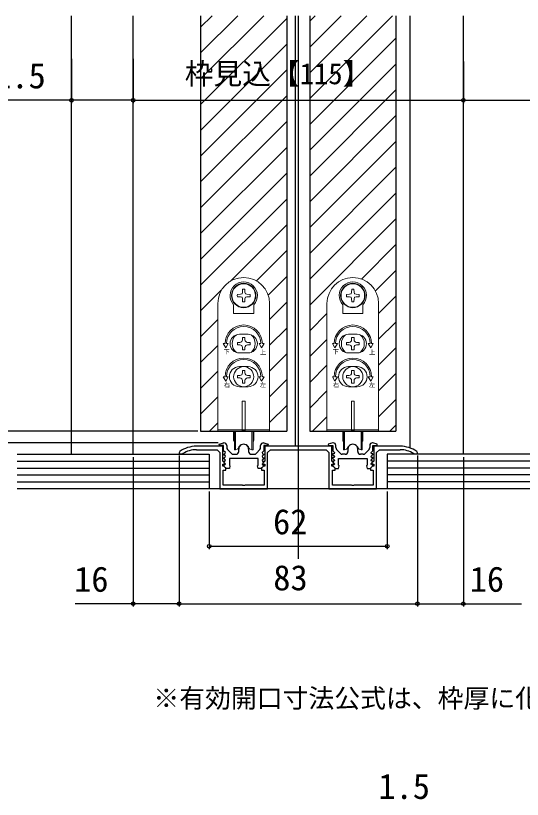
# Model space of a CAD drawing. Units: millimetres, scale not verified. Extents: x -525 to 525, y -783 to 779.
# Drawn here: x -372.4 to -196, y 131.8 to 404.5 of the extents above; entities that cross this region are included whole.
import ezdxf
from ezdxf.enums import TextEntityAlignment as Align

# ---------------------------------------------------------------- set-up
doc = ezdxf.new("R2010")
doc.units = ezdxf.units.MM
doc.header["$LTSCALE"] = 4
for name, color, linetype in [('0-2_USER1', 3, 'Continuous'), ('0-3_YKK_11', 7, 'Continuous'), ('0-5_YKK_12', 2, 'Continuous'), ('0-8_YKK_D', 6, 'Continuous'), ('0-A_YSS_K', 3, 'Continuous')]:
    doc.layers.add(name, color=color, linetype=linetype)
doc.layers.add('0-6_YKK_13', color=4, linetype='Continuous', lineweight=18)
doc.styles.add('ＭＳ ゴシック', font='')
doc.styles.get('ＭＳ ゴシック').set_extended_font_data('MS Gothic')

msp = doc.modelspace()

# ---------------------------------------------------------------- linework, layer by layer
at = {"layer": '0-3_YKK_11'}
for p, q in [((-298.899, 254.873), (-298.899, 254.257)), ((-294.699, 252.873), (-294.699, 253.673)), ((-291.299, 253.673), (-291.299, 252.873)), ((-287.099, 254.257), (-287.099, 254.873)), ((-260.899, 254.257), (-260.899, 254.873)), ((-260.899, 254.257), (-260.899, 254.873)), ((-256.699, 253.673), (-256.699, 252.873)), ((-256.699, 253.673), (-256.699, 252.873)), ((-253.299, 252.873), (-253.299, 253.673)), ((-253.299, 252.873), (-253.299, 253.673)), ((-249.099, 254.873), (-249.099, 254.257)), ((-249.099, 254.873), (-249.099, 254.257)), ((-298.643, 253.588), (-297.397, 252.204)), ((-296.654, 251.873), (-295.699, 251.873)), ((-290.299, 251.873), (-289.345, 251.873)), ((-288.601, 252.204), (-287.356, 253.588)), ((-259.397, 252.204), (-260.643, 253.588)), ((-259.397, 252.204), (-260.643, 253.588)), ((-257.699, 251.873), (-258.654, 251.873)), ((-257.699, 251.873), (-258.654, 251.873)), ((-251.345, 251.873), (-252.299, 251.873)), ((-251.345, 251.873), (-252.299, 251.873)), ((-249.356, 253.588), (-250.601, 252.204)), ((-249.356, 253.588), (-250.601, 252.204))]:
    msp.add_line(p, q, dxfattribs=at)
for points in [[(-262.299, 254.673), (-285.699, 254.673), (-285.699, 249.473), (-286.334, 248.839), (-286.182, 248.473), (-285.699, 248.473), (-285.699, 247.773), (-286.099, 247.773), (-286.799, 247.073), (-286.799, 246.373), (-285.899, 246.373), (-285.899, 241.073), (-292.541, 241.073), (-292.724, 240.953), (-293.274, 240.953), (-293.458, 241.073), (-300.099, 241.073), (-300.099, 246.373), (-299.199, 246.373), (-299.199, 247.073), (-299.899, 247.773), (-300.299, 247.773), (-300.299, 248.473), (-299.816, 248.473), (-299.665, 248.839), (-300.299, 249.473), (-300.299, 254.673), (-309.499, 254.673)], [(-287.999, 250.373), (-297.999, 250.373), (-297.999, 248.115), (-297.812, 247.837), (-297.999, 246.873), (-298.999, 246.873), (-300.025, 247.899), (-299.911, 248.173), (-299.549, 248.173), (-299.388, 248.561), (-300.025, 249.199), (-299.911, 249.473), (-299.549, 249.473), (-299.388, 249.861), (-300.025, 250.499), (-299.911, 250.773), (-299.549, 250.773), (-299.388, 251.161), (-300.025, 251.799), (-299.911, 252.073), (-299.549, 252.073), (-299.388, 252.461), (-299.999, 253.073), (-299.999, 254.873), (-301.452, 254.873), (-301.532, 255.382), (-299.999, 255.873), (-299.899, 255.873)], [(-286.099, 255.873), (-285.999, 255.873), (-284.467, 255.382), (-284.546, 254.873), (-285.999, 254.873), (-285.999, 253.073), (-286.611, 252.461), (-286.45, 252.073), (-286.087, 252.073), (-285.973, 251.799), (-286.611, 251.161), (-286.45, 250.773), (-286.087, 250.773), (-285.973, 250.499), (-286.611, 249.861), (-286.45, 249.473), (-286.087, 249.473), (-285.973, 249.199), (-286.611, 248.561), (-286.45, 248.173), (-286.087, 248.173), (-285.974, 247.899), (-286.999, 246.873), (-287.999, 246.873), (-288.187, 247.837), (-287.999, 248.115), (-287.999, 250.373)], [(-261.899, 255.873), (-261.999, 255.873), (-263.532, 255.382), (-263.452, 254.873), (-261.999, 254.873), (-261.999, 253.073), (-261.388, 252.461), (-261.549, 252.073), (-261.911, 252.073), (-262.025, 251.799), (-261.388, 251.161), (-261.549, 250.773), (-261.911, 250.773), (-262.025, 250.499), (-261.388, 249.861), (-261.549, 249.473), (-261.911, 249.473), (-262.025, 249.199), (-261.388, 248.561), (-261.549, 248.173), (-261.911, 248.173), (-262.025, 247.899), (-260.999, 246.873), (-259.999, 246.873), (-259.812, 247.837), (-259.999, 248.115), (-259.999, 250.373)], [(-261.899, 255.873), (-261.999, 255.873), (-263.532, 255.382), (-263.452, 254.873), (-261.999, 254.873), (-261.999, 253.073), (-261.388, 252.461), (-261.549, 252.073), (-261.911, 252.073), (-262.025, 251.799), (-261.388, 251.161), (-261.549, 250.773), (-261.911, 250.773), (-262.025, 250.499), (-261.388, 249.861), (-261.549, 249.473), (-261.911, 249.473), (-262.025, 249.199), (-261.388, 248.561), (-261.549, 248.173), (-261.911, 248.173), (-262.025, 247.899), (-260.999, 246.873), (-259.999, 246.873), (-259.812, 247.837), (-259.999, 248.115), (-259.999, 250.373)], [(-238.499, 254.673), (-247.699, 254.673), (-247.699, 249.473), (-248.334, 248.839), (-248.182, 248.473), (-247.699, 248.473), (-247.699, 247.773), (-248.099, 247.773), (-248.799, 247.073), (-248.799, 246.373), (-247.899, 246.373), (-247.899, 241.073), (-254.541, 241.073), (-254.724, 240.953), (-255.274, 240.953), (-255.458, 241.073), (-262.099, 241.073), (-262.099, 246.373), (-261.199, 246.373), (-261.199, 247.073), (-261.899, 247.773), (-262.299, 247.773), (-262.299, 248.473), (-261.816, 248.473), (-261.665, 248.839), (-262.299, 249.473), (-262.299, 254.673)], [(-259.999, 250.373), (-249.999, 250.373), (-249.999, 248.115), (-250.187, 247.837), (-249.999, 246.873), (-248.999, 246.873), (-247.974, 247.899), (-248.087, 248.173), (-248.45, 248.173), (-248.611, 248.561), (-247.973, 249.199), (-248.087, 249.473), (-248.45, 249.473), (-248.611, 249.861), (-247.973, 250.499), (-248.087, 250.773), (-248.45, 250.773), (-248.611, 251.161), (-247.973, 251.799), (-248.087, 252.073), (-248.45, 252.073), (-248.611, 252.461), (-247.999, 253.073), (-247.999, 254.873), (-246.546, 254.873), (-246.467, 255.382), (-247.999, 255.873), (-248.099, 255.873)], [(-259.999, 250.373), (-249.999, 250.373), (-249.999, 248.115), (-250.187, 247.837), (-249.999, 246.873), (-248.999, 246.873), (-247.974, 247.899), (-248.087, 248.173), (-248.45, 248.173), (-248.611, 248.561), (-247.973, 249.199), (-248.087, 249.473), (-248.45, 249.473), (-248.611, 249.861), (-247.973, 250.499), (-248.087, 250.773), (-248.45, 250.773), (-248.611, 251.161), (-247.973, 251.799), (-248.087, 252.073), (-248.45, 252.073), (-248.611, 252.461), (-247.999, 253.073), (-247.999, 254.873), (-246.546, 254.873), (-246.467, 255.382), (-247.999, 255.873), (-248.099, 255.873)], [(-315.289, 252.827), (-315.499, 252.419), (-315.499, 252.073), (-314.349, 252.073), (-314.189, 252.12)], [(-309.499, 253.473), (-302.299, 253.473), (-301.299, 252.473), (-301.299, 239.873), (-284.699, 239.873), (-284.699, 252.473), (-283.699, 253.473), (-264.299, 253.473), (-263.299, 252.473), (-263.299, 239.873), (-246.699, 239.873), (-246.699, 252.473), (-245.699, 253.473), (-238.499, 253.473)], [(-233.809, 252.12), (-233.65, 252.073), (-232.499, 252.073), (-232.499, 252.419), (-232.71, 252.827)]]:
    msp.add_lwpolyline(points, dxfattribs=at)
for centre, radius, start, end in [((-309.499, 244.673), 10, 90, 125.37654), ((-299.899, 254.873), 1, 0.00001, 89.99999), ((-297.899, 254.257), 1, 180.00001, 221.98721), ((-292.999, 253.673), 1.7, 359.99999, 180.00001), ((-288.099, 254.257), 1, 318.01279, 359.99999), ((-286.099, 254.873), 1, 90.00001, 179.99999), ((-261.899, 254.873), 1, 0.00001, 89.99999), ((-261.899, 254.873), 1, 0.00001, 89.99999), ((-259.899, 254.257), 1, 180.00001, 221.98721), ((-259.899, 254.257), 1, 180.00001, 221.98721), ((-254.999, 253.673), 1.7, 359.99999, 180.00001), ((-254.999, 253.673), 1.7, 359.99999, 180.00001), ((-250.099, 254.257), 1, 318.01279, 359.99999), ((-250.099, 254.257), 1, 318.01279, 359.99999), ((-248.099, 254.873), 1, 90.00001, 179.99999), ((-248.099, 254.873), 1, 90.00001, 179.99999), ((-238.499, 244.673), 10, 54.62346, 90), ((-309.499, 244.673), 8.8, 89.99999, 122.20423), ((-296.654, 252.873), 1, 221.98723, 270.00001), ((-295.699, 252.873), 1, 270.00001, 359.99999), ((-290.299, 252.873), 1, 180.00001, 269.99999), ((-289.345, 252.873), 1, 269.99999, 318.01277), ((-258.654, 252.873), 1, 221.98723, 270.00001), ((-258.654, 252.873), 1, 221.98723, 270.00001), ((-257.699, 252.873), 1, 270.00001, 359.99999), ((-257.699, 252.873), 1, 270.00001, 359.99999), ((-252.299, 252.873), 1, 180.00001, 269.99999), ((-252.299, 252.873), 1, 180.00001, 269.99999), ((-251.345, 252.873), 1, 269.99999, 318.01277), ((-251.345, 252.873), 1, 269.99999, 318.01277), ((-238.499, 244.673), 8.8, 57.79577, 90.00001)]:
    msp.add_arc(centre, radius, start, end, dxfattribs=at)
at = {"layer": '0-5_YKK_12'}
for p, q in [((-352.998, 251.873), (-352.998, 404.537)), ((-331.499, 251.873), (-331.499, 404.537)), ((-307.999, 404.537), (-307.999, 259.877)), ((-307.999, 400.529), (-303.991, 404.537)), ((-307.999, 391.549), (-295.01, 404.537)), ((-307.999, 382.568), (-286.03, 404.537)), ((-277.999, 404.537), (-277.999, 259.877)), ((-274.999, 254.673), (-274.999, 404.537)), ((-273.999, 404.537), (-273.999, 215.501)), ((-269.999, 404.537), (-269.999, 259.877)), ((-269.999, 402.608), (-268.07, 404.537)), ((-269.999, 393.628), (-259.089, 404.537)), ((-269.999, 384.647), (-250.109, 404.537)), ((-269.999, 375.667), (-241.129, 404.537)), ((-239.999, 404.537), (-239.999, 259.877)), ((-234.999, 254.041), (-234.999, 404.537)), ((-216.499, 251.873), (-216.499, 404.537)), ((-307.999, 373.588), (-277.999, 403.588)), ((-269.999, 366.687), (-239.999, 396.687)), ((-307.999, 364.608), (-277.999, 394.608)), ((-269.999, 357.707), (-239.999, 387.707)), ((-307.999, 355.628), (-277.999, 385.628)), ((-307.999, 346.647), (-277.999, 376.647)), ((-269.999, 348.726), (-239.999, 378.726)), ((-269.999, 339.746), (-239.999, 369.746)), ((-307.999, 337.667), (-277.999, 367.667)), ((-269.999, 330.766), (-239.999, 360.766)), ((-307.999, 328.687), (-277.999, 358.687)), ((-307.999, 319.707), (-277.999, 349.707)), ((-269.999, 321.786), (-239.999, 351.786)), ((-269.999, 312.805), (-239.999, 342.805)), ((-307.999, 310.726), (-277.999, 340.726)), ((-269.999, 303.825), (-239.999, 333.825)), ((-297.684, 312.061), (-277.999, 331.746)), ((-251.987, 312.857), (-239.999, 324.845)), ((-288.56, 312.205), (-277.999, 322.766)), ((-284.487, 307.298), (-277.999, 313.786)), ((-247.126, 308.737), (-239.999, 315.865)), ((-307.999, 301.746), (-300.684, 309.062)), ((-245.999, 300.884), (-239.999, 306.884)), ((-283.999, 298.805), (-277.999, 304.805)), ((-269.999, 294.845), (-263.999, 300.845)), ((-307.999, 292.766), (-301.999, 298.766)), ((-245.999, 291.904), (-239.999, 297.904)), ((-283.999, 289.825), (-277.999, 295.825)), ((-269.999, 285.865), (-263.999, 291.865)), ((-307.999, 283.786), (-301.999, 289.786)), ((-283.999, 280.845), (-277.999, 286.845)), ((-245.999, 282.924), (-239.999, 288.924)), ((-269.999, 276.884), (-263.999, 282.884)), ((-307.999, 274.805), (-301.999, 280.805)), ((-245.999, 273.944), (-239.999, 279.944)), ((-283.999, 271.865), (-277.999, 277.865)), ((-269.999, 267.904), (-263.999, 273.904)), ((-307.999, 265.825), (-301.999, 271.825)), ((-245.999, 264.963), (-239.999, 270.963)), ((-283.999, 262.884), (-277.999, 268.884)), ((-269.046, 259.877), (-263.999, 264.924)), ((-304.967, 259.877), (-301.999, 262.845)), ((-242.106, 259.877), (-239.999, 261.983)), ((-307.999, 259.877), (-277.999, 259.877)), ((-278.027, 259.877), (-277.999, 259.904)), ((-269.999, 259.877), (-239.999, 259.877))]:
    msp.add_line(p, q, dxfattribs=at)
at = {"layer": '0-6_YKK_13'}
for p, q in [((-293.418, 308.251), (-293.567, 307.695)), ((-293.399, 309.341), (-293.418, 308.251)), ((-292.599, 309.341), (-292.58, 308.251)), ((-292.58, 308.251), (-292.431, 307.695)), ((-255.418, 308.251), (-255.567, 307.695)), ((-255.399, 309.341), (-255.418, 308.251)), ((-254.599, 309.341), (-254.58, 308.251)), ((-254.58, 308.251), (-254.431, 307.695)), ((-291.875, 307.546), (-292.431, 307.695)), ((-291.875, 306.708), (-292.431, 306.559)), ((-290.785, 307.527), (-291.875, 307.546)), ((-290.785, 306.727), (-291.875, 306.708)), ((-253.875, 307.546), (-254.431, 307.695)), ((-253.875, 306.708), (-254.431, 306.559)), ((-252.785, 307.527), (-253.875, 307.546)), ((-252.785, 306.727), (-253.875, 306.708)), ((-301.999, 304.377), (-301.999, 267.377)), ((-296.499, 300.927), (-296.499, 303.915)), ((-289.499, 300.927), (-289.499, 303.915)), ((-283.999, 267.377), (-283.999, 304.377)), ((-263.999, 304.377), (-263.999, 267.377)), ((-258.499, 300.927), (-258.499, 303.915)), ((-251.499, 300.927), (-251.499, 303.915)), ((-245.999, 267.377), (-245.999, 304.377)), ((-296.499, 300.927), (-289.499, 300.927)), ((-258.499, 300.927), (-251.499, 300.927)), ((-291.499, 293.627), (-294.499, 293.627)), ((-293.439, 292.577), (-293.439, 291.697)), ((-292.559, 292.577), (-293.439, 292.577)), ((-292.559, 291.697), (-292.559, 292.577)), ((-253.499, 293.627), (-256.499, 293.627)), ((-255.439, 292.577), (-255.439, 291.697)), ((-254.559, 292.577), (-255.439, 292.577)), ((-254.559, 291.697), (-254.559, 292.577)), ((-300.115, 290.377), (-299.499, 290.377)), ((-299.249, 288.877), (-300.115, 290.377)), ((-299.249, 288.877), (-298.383, 290.377)), ((-298.999, 290.377), (-298.383, 290.377)), ((-294.319, 290.817), (-295.199, 290.817)), ((-295.199, 290.817), (-295.199, 289.937)), ((-295.199, 289.937), (-294.319, 289.937)), ((-290.799, 290.817), (-291.679, 290.817)), ((-291.679, 289.937), (-290.799, 289.937)), ((-290.799, 289.937), (-290.799, 290.817)), ((-286.999, 290.377), (-287.615, 290.377)), ((-286.749, 288.877), (-287.615, 290.377)), ((-262.115, 290.377), (-261.499, 290.377)), ((-261.249, 288.877), (-262.115, 290.377)), ((-261.249, 288.877), (-260.383, 290.377)), ((-260.999, 290.377), (-260.383, 290.377)), ((-256.319, 290.817), (-257.199, 290.817)), ((-257.199, 290.817), (-257.199, 289.937)), ((-257.199, 289.937), (-256.319, 289.937)), ((-252.799, 290.817), (-253.679, 290.817)), ((-253.679, 289.937), (-252.799, 289.937)), ((-252.799, 289.937), (-252.799, 290.817)), ((-248.999, 290.377), (-249.615, 290.377)), ((-248.749, 288.877), (-249.615, 290.377)), ((-291.499, 287.127), (-294.499, 287.127)), ((-293.439, 289.057), (-293.439, 288.177)), ((-293.439, 288.177), (-292.559, 288.177)), ((-292.559, 288.177), (-292.559, 289.057)), ((-253.499, 287.127), (-256.499, 287.127)), ((-255.439, 289.057), (-255.439, 288.177)), ((-255.439, 288.177), (-254.559, 288.177)), ((-254.559, 288.177), (-254.559, 289.057)), ((-294.499, 282.377), (-291.499, 282.377)), ((-293.439, 281.077), (-293.439, 280.197)), ((-292.559, 281.077), (-293.439, 281.077)), ((-292.559, 280.197), (-292.559, 281.077)), ((-256.499, 282.377), (-253.499, 282.377)), ((-255.439, 281.077), (-255.439, 280.197)), ((-254.559, 281.077), (-255.439, 281.077)), ((-254.559, 280.197), (-254.559, 281.077)), ((-300.115, 278.877), (-299.499, 278.877)), ((-299.249, 277.377), (-300.115, 278.877)), ((-299.249, 277.377), (-298.383, 278.877)), ((-298.999, 278.877), (-298.383, 278.877)), ((-294.319, 279.317), (-295.199, 279.317)), ((-295.199, 279.317), (-295.199, 278.437)), ((-295.199, 278.437), (-294.319, 278.437)), ((-290.799, 279.317), (-291.679, 279.317)), ((-291.679, 278.437), (-290.799, 278.437)), ((-290.799, 278.437), (-290.799, 279.317)), ((-286.749, 277.377), (-287.615, 278.877)), ((-286.999, 278.877), (-287.615, 278.877)), ((-286.749, 277.377), (-285.883, 278.877)), ((-285.883, 278.877), (-286.499, 278.877)), ((-262.115, 278.877), (-261.499, 278.877)), ((-261.249, 277.377), (-262.115, 278.877)), ((-261.249, 277.377), (-260.383, 278.877)), ((-260.999, 278.877), (-260.383, 278.877)), ((-256.319, 279.317), (-257.199, 279.317)), ((-257.199, 279.317), (-257.199, 278.437)), ((-257.199, 278.437), (-256.319, 278.437)), ((-252.799, 279.317), (-253.679, 279.317)), ((-253.679, 278.437), (-252.799, 278.437)), ((-252.799, 278.437), (-252.799, 279.317)), ((-248.749, 277.377), (-249.615, 278.877)), ((-248.999, 278.877), (-249.615, 278.877)), ((-248.749, 277.377), (-247.883, 278.877)), ((-247.883, 278.877), (-248.499, 278.877)), ((-293.439, 277.557), (-293.439, 276.677)), ((-293.439, 276.677), (-292.559, 276.677)), ((-292.559, 276.677), (-292.559, 277.557)), ((-255.439, 277.557), (-255.439, 276.677)), ((-255.439, 276.677), (-254.559, 276.677)), ((-254.559, 276.677), (-254.559, 277.557)), ((-294.499, 275.377), (-291.499, 275.377)), ((-256.499, 275.377), (-253.499, 275.377)), ((-293.499, 270.377), (-292.499, 270.377)), ((-293.499, 260.177), (-293.499, 270.377)), ((-292.499, 270.377), (-292.499, 260.177)), ((-255.499, 270.377), (-254.499, 270.377)), ((-255.499, 260.177), (-255.499, 270.377)), ((-254.499, 270.377), (-254.499, 260.177)), ((-301.999, 267.377), (-301.999, 259.877)), ((-263.999, 267.377), (-263.999, 259.877)), ((-301.999, 260.377), (-283.999, 260.377)), ((-296.499, 256.628), (-296.499, 259.877)), ((-296.249, 253.377), (-296.249, 259.877)), ((-295.849, 253.377), (-295.849, 259.877)), ((-292.499, 260.177), (-293.499, 260.177)), ((-290.149, 253.377), (-290.149, 259.877)), ((-289.499, 259.877), (-289.499, 256.628)), ((-263.999, 260.377), (-245.999, 260.377)), ((-258.499, 256.628), (-258.499, 259.877)), ((-258.249, 253.377), (-258.249, 259.877)), ((-257.849, 253.377), (-257.849, 259.877)), ((-254.499, 260.177), (-255.499, 260.177)), ((-252.149, 253.377), (-252.149, 259.877)), ((-251.499, 259.877), (-251.499, 256.628)), ((-296.251, 256.333), (-296.249, 256.333)), ((-296.249, 256.377), (-296.249, 253.377)), ((-289.749, 253.377), (-289.749, 256.377)), ((-289.749, 256.333), (-289.747, 256.333)), ((-258.251, 256.333), (-258.249, 256.333)), ((-258.249, 256.377), (-258.249, 253.377)), ((-251.749, 253.377), (-251.749, 256.377)), ((-251.749, 256.333), (-251.747, 256.333)), ((-295.849, 253.377), (-296.249, 253.377)), ((-295.849, 253.377), (-295.23, 253.602)), ((-290.149, 253.377), (-290.769, 253.602)), ((-257.849, 253.377), (-258.249, 253.377)), ((-257.849, 253.377), (-257.23, 253.602)), ((-252.149, 253.377), (-252.769, 253.602))]:
    msp.add_line(p, q, dxfattribs=at)
for points in [[(-295.213, 307.527), (-294.124, 307.546), (-293.567, 307.695)], [(-295.213, 306.727), (-294.124, 306.708), (-293.567, 306.559)], [(-293.399, 304.913), (-293.418, 306.002), (-293.567, 306.559)], [(-292.599, 304.913), (-292.58, 306.002), (-292.431, 306.559)], [(-257.213, 307.527), (-256.124, 307.546), (-255.567, 307.695)], [(-257.213, 306.727), (-256.124, 306.708), (-255.567, 306.559)], [(-255.399, 304.913), (-255.418, 306.002), (-255.567, 306.559)], [(-254.599, 304.913), (-254.58, 306.002), (-254.431, 306.559)], [(-286.749, 288.877), (-285.883, 290.377), (-286.499, 290.377)], [(-248.749, 288.877), (-247.883, 290.377), (-248.499, 290.377)], [(-283.999, 267.377), (-283.999, 259.877), (-301.999, 259.877)], [(-245.999, 267.377), (-245.999, 259.877), (-263.999, 259.877)], [(-289.749, 259.877), (-289.749, 253.377), (-290.149, 253.377)], [(-251.749, 259.877), (-251.749, 253.377), (-252.149, 253.377)]]:
    msp.add_lwpolyline(points, dxfattribs=at)
for centre, radius in [((-292.999, 307.127), 4.25), ((-292.999, 307.127), 4.1), ((-254.999, 307.127), 4.25), ((-254.999, 307.127), 4.1), ((-292.999, 278.877), 3.5), ((-254.999, 278.877), 3.5)]:
    msp.add_circle(centre, radius, dxfattribs=at)
for centre, radius, start, end in [((-292.999, 304.377), 9, 0, 180), ((-292.999, 307.127), 4.75, 317.4631, 222.5369), ((-254.999, 304.377), 9, 0, 180), ((-254.999, 307.127), 4.75, 317.4631, 222.5369), ((-292.999, 307.127), 2.25, 79.75965, 100.24035), ((-254.999, 307.127), 2.25, 79.75965, 100.24035), ((-292.999, 307.127), 2.25, 169.75965, 190.24035), ((-292.999, 307.127), 2.25, 349.75965, 10.24035), ((-254.999, 307.127), 2.25, 169.75965, 190.24035), ((-254.999, 307.127), 2.25, 349.75965, 10.24035), ((-292.999, 307.127), 2.25, 259.75965, 280.24035), ((-254.999, 307.127), 2.25, 259.75965, 280.24035), ((-292.999, 290.377), 6.5, 0, 180), ((-292.999, 290.377), 6, 0, 180), ((-254.999, 290.377), 6.5, 0, 180), ((-254.999, 290.377), 6, 0, 180), ((-294.499, 290.377), 3.25, 90, 270), ((-292.999, 290.377), 4, 129.83844, 230.16156), ((-291.499, 290.377), 3.25, 270, 90), ((-292.999, 290.377), 4, 309.83844, 50.16156), ((-256.499, 290.377), 3.25, 90, 270), ((-254.999, 290.377), 4, 129.83844, 230.16156), ((-253.499, 290.377), 3.25, 270, 90), ((-254.999, 290.377), 4, 309.83844, 50.16156), ((-294.319, 291.697), 0.88, 270, 0), ((-294.319, 289.057), 0.88, 0, 90), ((-291.679, 291.697), 0.88, 180, 270), ((-291.679, 289.057), 0.88, 90, 180), ((-256.319, 291.697), 0.88, 270, 0), ((-256.319, 289.057), 0.88, 0, 90), ((-253.679, 291.697), 0.88, 180, 270), ((-253.679, 289.057), 0.88, 90, 180), ((-292.999, 278.877), 6.5, 0, 180), ((-292.999, 278.877), 6, 0, 180), ((-254.999, 278.877), 6.5, 0, 180), ((-254.999, 278.877), 6, 0, 180), ((-294.499, 278.877), 3.5, 90, 270), ((-291.499, 278.877), 3.5, 270, 90), ((-256.499, 278.877), 3.5, 90, 270), ((-253.499, 278.877), 3.5, 270, 90), ((-294.319, 280.197), 0.88, 270, 0), ((-294.319, 277.557), 0.88, 0, 90), ((-291.679, 280.197), 0.88, 180, 270), ((-291.679, 277.557), 0.88, 90, 180), ((-256.319, 280.197), 0.88, 270, 0), ((-256.319, 277.557), 0.88, 0, 90), ((-253.679, 280.197), 0.88, 180, 270), ((-253.679, 277.557), 0.88, 90, 180), ((-296.199, 256.628), 0.3, 180, 260), ((-289.799, 256.628), 0.3, 280, 0), ((-258.199, 256.628), 0.3, 180, 260), ((-251.799, 256.628), 0.3, 280, 0), ((-295.401, 254.072), 0.5, 290, 343.84988), ((-292.999, 253.377), 2, 16.15012, 163.84988), ((-290.598, 254.072), 0.5, 196.15012, 250), ((-257.401, 254.072), 0.5, 290, 343.84988), ((-254.999, 253.377), 2, 16.15012, 163.84988), ((-252.598, 254.072), 0.5, 196.15012, 250)]:
    msp.add_arc(centre, radius, start, end, dxfattribs=at)
at = {"layer": '0-8_YKK_D'}
for p, q in [((-352.998, 389.528), (-352.998, 374.106)), ((-331.499, 389.528), (-331.499, 374.106)), ((-216.499, 388.589), (-216.499, 374.106)), ((-331.499, 375.106), (-216.499, 375.106)), ((-308.999, 259.877), (-428.998, 259.877)), ((-308.999, 259.877), (-428.998, 259.877)), ((-309.999, 259.877), (-403.998, 259.877)), ((-301.899, 255.873), (-403.998, 255.873)), ((-301.899, 255.873), (-403.998, 255.873)), ((-315.499, 251.419), (-315.499, 198.873)), ((-315.499, 251.273), (-315.499, 198.873)), ((-232.499, 251.419), (-232.499, 198.873)), ((-232.499, 251.346), (-232.499, 198.873)), ((-331.499, 250.873), (-331.499, 198.873)), ((-216.499, 250.873), (-216.499, 198.873)), ((-304.999, 238.873), (-304.999, 218.873)), ((-242.999, 238.873), (-242.999, 218.873)), ((-304.999, 219.873), (-242.999, 219.873)), ((-315.499, 199.873), (-232.499, 199.873))]:
    msp.add_line(p, q, dxfattribs=at)
for points in [[(-331.499, 375.106), (-352.998, 375.106), (-386.503, 375.106)], [(-216.499, 375.106), (-195, 375.106), (-161.496, 375.106)], [(-315.499, 199.873), (-331.499, 199.873), (-351.708, 199.873)], [(-232.499, 199.873), (-216.499, 199.873), (-196.29, 199.873)]]:
    msp.add_lwpolyline(points, dxfattribs=at)
for centre in [(-352.998, 375.106), (-331.499, 375.106), (-331.499, 375.106), (-216.499, 375.106), (-216.499, 375.106), (-304.999, 219.873), (-242.999, 219.873), (-331.499, 199.873), (-315.499, 199.873), (-315.499, 199.873), (-232.499, 199.873), (-232.499, 199.873), (-216.499, 199.873)]:
    msp.add_circle(centre, 0.637, dxfattribs=at)
at = {"layer": '0-A_YSS_K'}
for p, q in [((-371.92, 251.873), (-304.999, 251.873)), ((-304.999, 251.873), (-304.999, 239.873)), ((-371.92, 249.473), (-304.999, 249.473)), ((-176.078, 249.473), (-242.999, 249.473)), ((-371.92, 247.073), (-304.999, 247.073)), ((-176.078, 247.073), (-242.999, 247.073)), ((-371.92, 244.673), (-304.999, 244.673)), ((-176.078, 244.673), (-242.999, 244.673)), ((-371.92, 242.273), (-304.999, 242.273)), ((-176.078, 242.273), (-242.999, 242.273)), ((-176.078, 239.873), (-371.92, 239.873))]:
    msp.add_line(p, q, dxfattribs=at)
msp.add_lwpolyline([(-176.078, 251.873), (-242.999, 251.873), (-242.999, 239.873)], dxfattribs=at)

# ---------------------------------------------------------------- texts
at = {"layer": '0-2_USER1', "style": 'ＭＳ ゴシック'}
msp.add_text('※有効開口寸法公式は、枠厚に化粧シート厚も加えて算出しています。', height=6.598, dxfattribs=at).set_placement((-324.459, 161.7), align=Align.BOTTOM_LEFT)
at = {"layer": '0-6_YKK_13', "style": 'ＭＳ ゴシック'}
for s, p in [('下', (-300.029, 286.333)), ('上', (-287.355, 286.164)), ('下', (-262.029, 286.333)), ('上', (-249.355, 286.164)), ('右', (-299.92, 274.809)), ('左', (-287.379, 274.772)), ('右', (-261.92, 274.809)), ('左', (-249.379, 274.772))]:
    msp.add_text(s, height=1.558, dxfattribs=at).set_placement(p, align=Align.BOTTOM_LEFT)
at = {"layer": '0-8_YKK_D', "style": 'ＭＳ ゴシック'}
for s, height, p in [('21.5', 8.798, (-385.889, 376.606)), ('枠見込【115】', 7.331, (-313.516, 378.47)), ('62', 8.798, (-282.761, 221.373)), ('83', 8.798, (-282.692, 201.873)), ('16', 8.798, (-352.049, 201.373)), ('16', 8.798, (-214.29, 201.373)), ('1.5', 8.798, (-246.092, 129.277))]:
    msp.add_text(s, height=height, dxfattribs=at).set_placement(p, align=Align.BOTTOM_LEFT)

doc.saveas('drawing.dxf')
